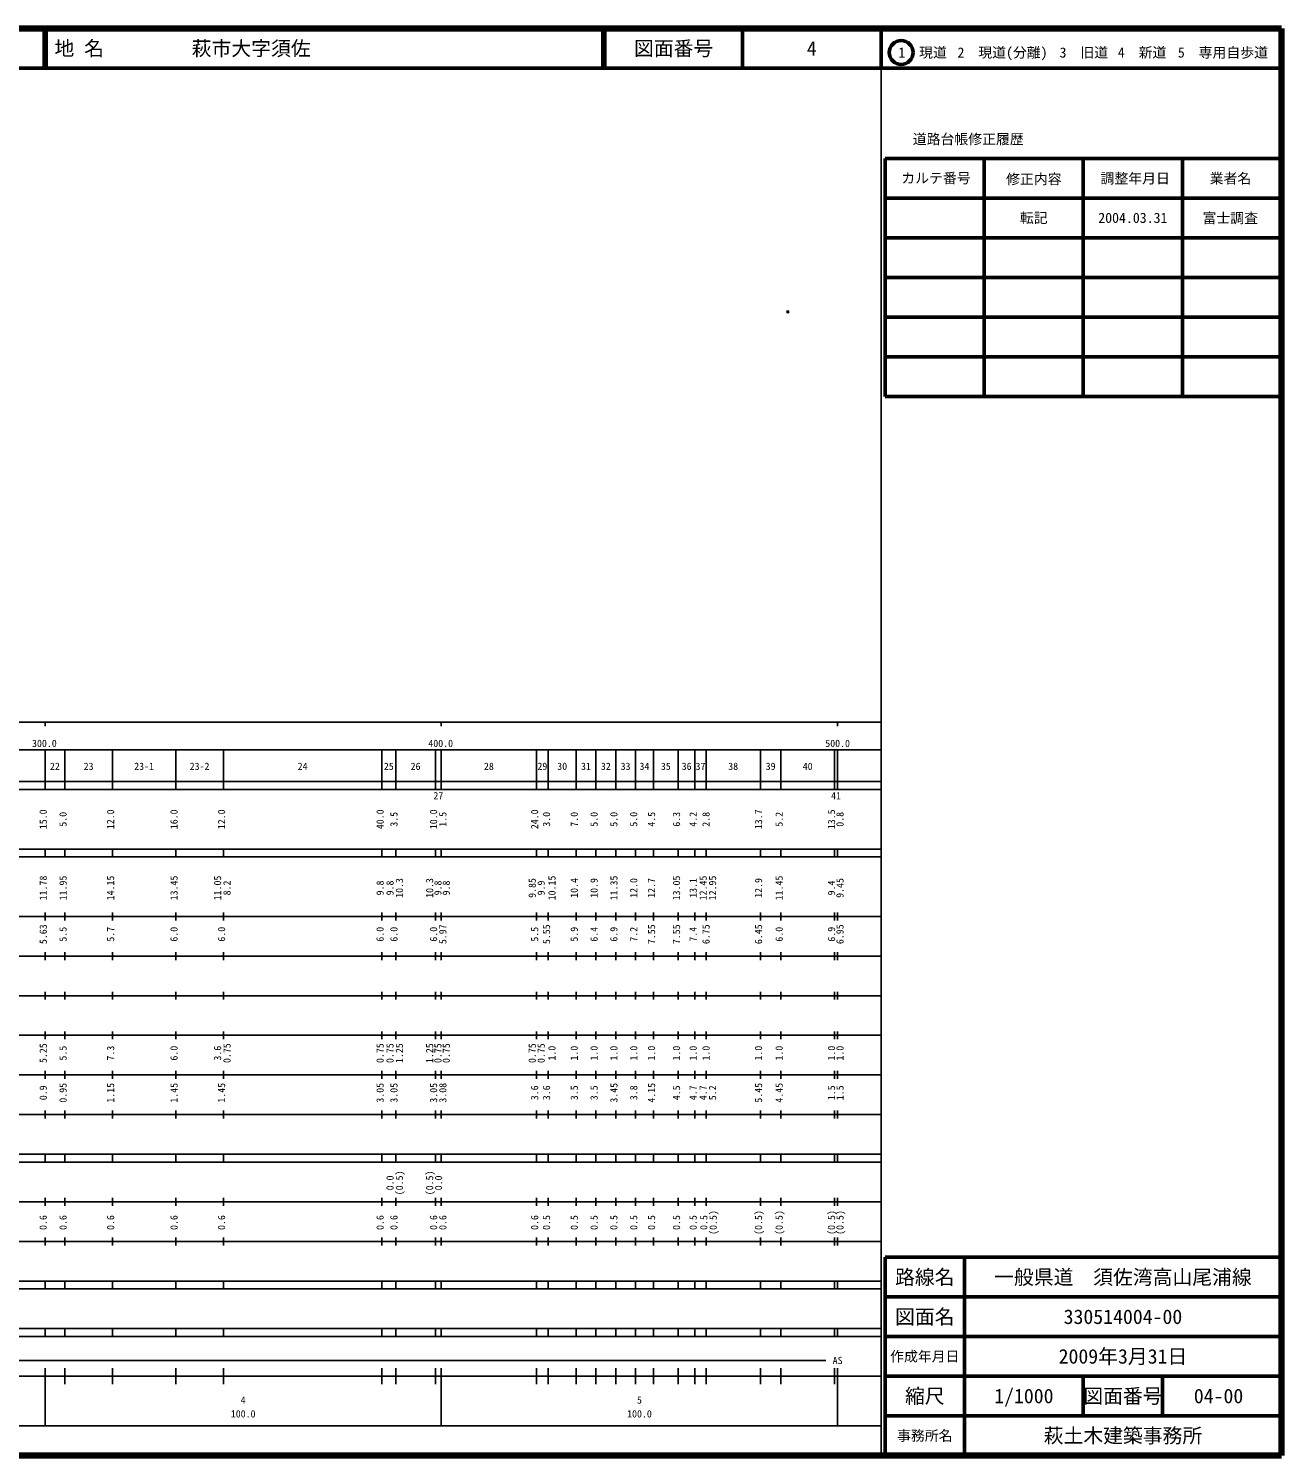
# Model space of a CAD drawing. Units: millimetres on the paper. Extents: x 40 to 680, y 20 to 380.
# Drawn here: x 363.8 to 680, y 20 to 380 of the extents above; entities that cross this region are included whole.
import ezdxf
from ezdxf.enums import TextEntityAlignment as Align

# ---------------------------------------------------------------- set-up
doc = ezdxf.new("R2010")
doc.units = ezdxf.units.MM
doc.header["$PDMODE"] = 32
doc.header["$PDSIZE"] = 0.5
doc.layers.add('M-OTRS', color=6, linetype='Continuous')
doc.layers.add('M-TTL-TXT', color=7, linetype='Continuous')
for name, color, linetype, lineweight in [('M-TTL', 2, 'Continuous', 140), ('M-TTL-BAND', 7, 'Continuous', 25), ('M-TTL-FRAM', 2, 'Continuous', 50), ('M-TTL-LINE', 7, 'Continuous', 50)]:
    doc.layers.add(name, color=color, linetype=linetype, lineweight=lineweight)
doc.styles.add('ＭＳ ゴシック', font='')
doc.styles.get('ＭＳ ゴシック').set_extended_font_data('MS Gothic')

msp = doc.modelspace()

# ---------------------------------------------------------------- linework, layer by layer
at = {"layer": 'M-OTRS'}
msp.add_point((555.429, 308.522), dxfattribs=at)
at = {"layer": 'M-TTL'}
for p, q in [((680, 380), (40, 380)), ((680, 20), (680, 380)), ((40, 20), (680, 20))]:
    msp.add_line(p, q, dxfattribs=at)
at = {"layer": 'M-TTL-BAND'}
for p, q in [((579, 20), (579, 370)), ((40, 205), (579, 205)), ((368, 205), (368, 204)), ((468, 205), (468, 204)), ((568, 205), (568, 204)), ((68, 198), (579, 198)), ((368, 188), (368, 198)), ((373, 188), (373, 198)), ((385, 188), (385, 198)), ((401, 188), (401, 198)), ((413, 188), (413, 198)), ((453, 188), (453, 198)), ((456.5, 188), (456.5, 198)), ((466.5, 188), (466.5, 198)), ((468, 188), (468, 198)), ((492, 188), (492, 198)), ((495, 188), (495, 198)), ((502, 188), (502, 198)), ((507, 188), (507, 198)), ((512, 188), (512, 198)), ((517, 188), (517, 198)), ((521.5, 188), (521.5, 198)), ((527.8, 188), (527.8, 198)), ((532, 188), (532, 198)), ((534.8, 188), (534.8, 198)), ((548.5, 188), (548.5, 198)), ((553.7, 188), (553.7, 198)), ((567.2, 188), (567.2, 198)), ((568, 188), (568, 198)), ((40, 190), (579, 190)), ((40, 188), (579, 188)), ((40, 173), (579, 173)), ((368, 171), (368, 173)), ((373, 171), (373, 173)), ((385, 171), (385, 173)), ((401, 171), (401, 173)), ((413, 171), (413, 173)), ((453, 171), (453, 173)), ((456.5, 171), (456.5, 173)), ((466.5, 171), (466.5, 173)), ((468, 171), (468, 173)), ((492, 171), (492, 173)), ((495, 171), (495, 173)), ((502, 171), (502, 173)), ((507, 171), (507, 173)), ((512, 171), (512, 173)), ((517, 171), (517, 173)), ((521.5, 171), (521.5, 173)), ((527.8, 171), (527.8, 173)), ((532, 171), (532, 173)), ((534.8, 171), (534.8, 173)), ((548.5, 171), (548.5, 173)), ((553.7, 171), (553.7, 173)), ((567.2, 171), (567.2, 173)), ((568, 171), (568, 173)), ((40, 171), (579, 171)), ((40, 156), (579, 156)), ((368, 155), (368, 157)), ((373, 155), (373, 157)), ((385, 155), (385, 157)), ((401, 155), (401, 157)), ((413, 155), (413, 157)), ((453, 155), (453, 157)), ((456.5, 155), (456.5, 157)), ((466.5, 155), (466.5, 157)), ((468, 155), (468, 157)), ((492, 155), (492, 157)), ((495, 155), (495, 157)), ((502, 155), (502, 157)), ((507, 155), (507, 157)), ((512, 155), (512, 157)), ((517, 155), (517, 157)), ((521.5, 155), (521.5, 157)), ((527.8, 155), (527.8, 157)), ((532, 155), (532, 157)), ((534.8, 155), (534.8, 157)), ((548.5, 155), (548.5, 157)), ((553.7, 155), (553.7, 157)), ((567.2, 155), (567.2, 157)), ((568, 155), (568, 157)), ((46, 146), (579, 146)), ((368, 145), (368, 147)), ((373, 145), (373, 147)), ((385, 145), (385, 147)), ((401, 145), (401, 147)), ((413, 145), (413, 147)), ((453, 145), (453, 147)), ((456.5, 145), (456.5, 147)), ((466.5, 145), (466.5, 147)), ((468, 145), (468, 147)), ((492, 145), (492, 147)), ((495, 145), (495, 147)), ((502, 145), (502, 147)), ((507, 145), (507, 147)), ((512, 145), (512, 147)), ((517, 145), (517, 147)), ((521.5, 145), (521.5, 147)), ((527.8, 145), (527.8, 147)), ((532, 145), (532, 147)), ((534.8, 145), (534.8, 147)), ((548.5, 145), (548.5, 147)), ((553.7, 145), (553.7, 147)), ((567.2, 145), (567.2, 147)), ((568, 145), (568, 147)), ((368, 135), (368, 137)), ((373, 135), (373, 137)), ((385, 135), (385, 137)), ((401, 135), (401, 137)), ((413, 135), (413, 137)), ((453, 135), (453, 137)), ((456.5, 135), (456.5, 137)), ((466.5, 135), (466.5, 137)), ((468, 135), (468, 137)), ((492, 135), (492, 137)), ((495, 135), (495, 137)), ((502, 135), (502, 137)), ((507, 135), (507, 137)), ((512, 135), (512, 137)), ((517, 135), (517, 137)), ((521.5, 135), (521.5, 137)), ((527.8, 135), (527.8, 137)), ((532, 135), (532, 137)), ((534.8, 135), (534.8, 137)), ((548.5, 135), (548.5, 137)), ((553.7, 135), (553.7, 137)), ((567.2, 135), (567.2, 137)), ((568, 135), (568, 137)), ((52, 136), (579, 136)), ((46, 126), (579, 126)), ((368, 125), (368, 127)), ((373, 125), (373, 127)), ((385, 125), (385, 127)), ((401, 125), (401, 127)), ((413, 125), (413, 127)), ((453, 125), (453, 127)), ((456.5, 125), (456.5, 127)), ((466.5, 125), (466.5, 127)), ((468, 125), (468, 127)), ((492, 125), (492, 127)), ((495, 125), (495, 127)), ((502, 125), (502, 127)), ((507, 125), (507, 127)), ((512, 125), (512, 127)), ((517, 125), (517, 127)), ((521.5, 125), (521.5, 127)), ((527.8, 125), (527.8, 127)), ((532, 125), (532, 127)), ((534.8, 125), (534.8, 127)), ((548.5, 125), (548.5, 127)), ((553.7, 125), (553.7, 127)), ((567.2, 125), (567.2, 127)), ((568, 125), (568, 127)), ((52, 116), (579, 116)), ((368, 115), (368, 117)), ((373, 115), (373, 117)), ((385, 115), (385, 117)), ((401, 115), (401, 117)), ((413, 115), (413, 117)), ((453, 115), (453, 117)), ((456.5, 115), (456.5, 117)), ((466.5, 115), (466.5, 117)), ((468, 115), (468, 117)), ((492, 115), (492, 117)), ((495, 115), (495, 117)), ((502, 115), (502, 117)), ((507, 115), (507, 117)), ((512, 115), (512, 117)), ((517, 115), (517, 117)), ((521.5, 115), (521.5, 117)), ((527.8, 115), (527.8, 117)), ((532, 115), (532, 117)), ((534.8, 115), (534.8, 117)), ((548.5, 115), (548.5, 117)), ((553.7, 115), (553.7, 117)), ((567.2, 115), (567.2, 117)), ((568, 115), (568, 117)), ((46, 106), (579, 106)), ((368, 105), (368, 107)), ((373, 105), (373, 107)), ((385, 105), (385, 107)), ((401, 105), (401, 107)), ((413, 105), (413, 107)), ((453, 105), (453, 107)), ((456.5, 105), (456.5, 107)), ((466.5, 105), (466.5, 107)), ((468, 105), (468, 107)), ((492, 105), (492, 107)), ((495, 105), (495, 107)), ((502, 105), (502, 107)), ((507, 105), (507, 107)), ((512, 105), (512, 107)), ((517, 105), (517, 107)), ((521.5, 105), (521.5, 107)), ((527.8, 105), (527.8, 107)), ((532, 105), (532, 107)), ((534.8, 105), (534.8, 107)), ((548.5, 105), (548.5, 107)), ((553.7, 105), (553.7, 107)), ((567.2, 105), (567.2, 107)), ((568, 105), (568, 107)), ((40, 96), (579, 96)), ((40, 94), (579, 94)), ((368, 94), (368, 96)), ((373, 94), (373, 96)), ((385, 94), (385, 96)), ((401, 94), (401, 96)), ((413, 94), (413, 96)), ((453, 94), (453, 96)), ((456.5, 94), (456.5, 96)), ((466.5, 94), (466.5, 96)), ((468, 94), (468, 96)), ((492, 94), (492, 96)), ((495, 94), (495, 96)), ((502, 94), (502, 96)), ((507, 94), (507, 96)), ((512, 94), (512, 96)), ((517, 94), (517, 96)), ((521.5, 94), (521.5, 96)), ((527.8, 94), (527.8, 96)), ((532, 94), (532, 96)), ((534.8, 94), (534.8, 96)), ((548.5, 94), (548.5, 96)), ((553.7, 94), (553.7, 96)), ((567.2, 94), (567.2, 96)), ((568, 94), (568, 96)), ((49, 84), (579, 84)), ((368, 83), (368, 85)), ((373, 83), (373, 85)), ((385, 83), (385, 85)), ((401, 83), (401, 85)), ((413, 83), (413, 85)), ((453, 83), (453, 85)), ((456.5, 83), (456.5, 85)), ((466.5, 83), (466.5, 85)), ((468, 83), (468, 85)), ((492, 83), (492, 85)), ((495, 83), (495, 85)), ((502, 83), (502, 85)), ((507, 83), (507, 85)), ((512, 83), (512, 85)), ((517, 83), (517, 85)), ((521.5, 83), (521.5, 85)), ((527.8, 83), (527.8, 85)), ((532, 83), (532, 85)), ((534.8, 83), (534.8, 85)), ((548.5, 83), (548.5, 85)), ((553.7, 83), (553.7, 85)), ((567.2, 83), (567.2, 85)), ((568, 83), (568, 85)), ((40, 74), (579, 74)), ((368, 73), (368, 75)), ((373, 73), (373, 75)), ((385, 73), (385, 75)), ((401, 73), (401, 75)), ((413, 73), (413, 75)), ((453, 73), (453, 75)), ((456.5, 73), (456.5, 75)), ((466.5, 73), (466.5, 75)), ((468, 73), (468, 75)), ((492, 73), (492, 75)), ((495, 73), (495, 75)), ((502, 73), (502, 75)), ((507, 73), (507, 75)), ((512, 73), (512, 75)), ((517, 73), (517, 75)), ((521.5, 73), (521.5, 75)), ((527.8, 73), (527.8, 75)), ((532, 73), (532, 75)), ((534.8, 73), (534.8, 75)), ((548.5, 73), (548.5, 75)), ((553.7, 73), (553.7, 75)), ((567.2, 73), (567.2, 75)), ((568, 73), (568, 75)), ((40, 64), (579, 64)), ((40, 62), (579, 62)), ((368, 62), (368, 64)), ((373, 62), (373, 64)), ((385, 62), (385, 64)), ((401, 62), (401, 64)), ((413, 62), (413, 64)), ((453, 62), (453, 64)), ((456.5, 62), (456.5, 64)), ((466.5, 62), (466.5, 64)), ((468, 62), (468, 64)), ((492, 62), (492, 64)), ((495, 62), (495, 64)), ((502, 62), (502, 64)), ((507, 62), (507, 64)), ((512, 62), (512, 64)), ((517, 62), (517, 64)), ((521.5, 62), (521.5, 64)), ((527.8, 62), (527.8, 64)), ((532, 62), (532, 64)), ((534.8, 62), (534.8, 64)), ((548.5, 62), (548.5, 64)), ((553.7, 62), (553.7, 64)), ((567.2, 62), (567.2, 64)), ((568, 62), (568, 64)), ((40, 52), (579, 52)), ((368, 50), (368, 52)), ((373, 50), (373, 52)), ((385, 50), (385, 52)), ((401, 50), (401, 52)), ((413, 50), (413, 52)), ((453, 50), (453, 52)), ((456.5, 50), (456.5, 52)), ((466.5, 50), (466.5, 52)), ((468, 50), (468, 52)), ((492, 50), (492, 52)), ((495, 50), (495, 52)), ((502, 50), (502, 52)), ((507, 50), (507, 52)), ((512, 50), (512, 52)), ((517, 50), (517, 52)), ((521.5, 50), (521.5, 52)), ((527.8, 50), (527.8, 52)), ((532, 50), (532, 52)), ((534.8, 50), (534.8, 52)), ((548.5, 50), (548.5, 52)), ((553.7, 50), (553.7, 52)), ((567.2, 50), (567.2, 52)), ((568, 50), (568, 52)), ((40, 50), (579, 50)), ((71, 44), (565, 44)), ((40, 40), (579, 40)), ((368, 27.5), (368, 42)), ((373, 38), (373, 42)), ((385, 38), (385, 42)), ((401, 38), (401, 42)), ((413, 38), (413, 42)), ((453, 38), (453, 42)), ((456.5, 38), (456.5, 42)), ((466.5, 38), (466.5, 42)), ((468, 27.5), (468, 42)), ((492, 38), (492, 42)), ((495, 38), (495, 42)), ((502, 38), (502, 42)), ((507, 38), (507, 42)), ((512, 38), (512, 42)), ((517, 38), (517, 42)), ((521.5, 38), (521.5, 42)), ((527.8, 38), (527.8, 42)), ((532, 38), (532, 42)), ((534.8, 38), (534.8, 42)), ((548.5, 38), (548.5, 42)), ((553.7, 38), (553.7, 42)), ((567.2, 38), (567.2, 42)), ((568, 27.5), (568, 42)), ((68, 27.5), (579, 27.5))]:
    msp.add_line(p, q, dxfattribs=at)
at = {"layer": 'M-TTL-FRAM'}
for p, q in [((580, 347.197), (580, 287.197)), ((580, 347.197), (680, 347.197)), ((580, 287.197), (680, 287.197)), ((680, 70), (580, 70)), ((580, 70), (580, 20))]:
    msp.add_line(p, q, dxfattribs=at)
at = {"layer": 'M-TTL-LINE'}
for p, q in [((367.75, 380), (367.75, 370)), ((368.25, 380), (368.25, 370)), ((508.747, 380), (508.747, 370)), ((509.247, 380), (509.247, 370)), ((543.997, 380), (543.997, 370)), ((579, 380), (579, 370)), ((40, 370), (680, 370)), ((605, 347.197), (605, 287.197)), ((630, 347.197), (630, 287.197)), ((655, 347.197), (655, 287.197)), ((580, 337.197), (680, 337.197)), ((580, 327.197), (680, 327.197)), ((580, 317.197), (680, 317.197)), ((580, 307.197), (680, 307.197)), ((580, 297.197), (680, 297.197)), ((600, 70), (600, 20)), ((680, 60), (580, 60)), ((680, 50), (580, 50)), ((680, 40), (580, 40)), ((630, 40), (630, 30)), ((650, 40), (650, 30)), ((680, 30), (580, 30))]:
    msp.add_line(p, q, dxfattribs=at)
msp.add_circle((584.031, 373.958), 3, dxfattribs=at)

# ---------------------------------------------------------------- texts
at = {"layer": 'M-TTL-BAND', "style": 'ＭＳ ゴシック'}
for s, p in [('300.0', (367.844, 198.195)), ('400.0', (467.844, 198.195)), ('500.0', (568, 198.195)), ('22', (370.5, 192.405)), ('23', (379, 192.405)), ('23-1', (393, 192.405)), ('23-2', (407, 192.405)), ('24', (433, 192.405)), ('25', (454.75, 192.405)), ('26', (461.5, 192.405)), ('28', (480, 192.405)), ('29', (493.5, 192.405)), ('30', (498.5, 192.405)), ('31', (504.5, 192.405)), ('32', (509.5, 192.405)), ('33', (514.5, 192.405)), ('34', (519.25, 192.405)), ('35', (524.65, 192.405)), ('36', (529.9, 192.405)), ('37', (533.4, 192.405)), ('38', (541.65, 192.405)), ('39', (551.1, 192.405)), ('40', (560.45, 192.405)), ('27', (467.25, 184.995)), ('41', (567.6, 184.995)), ('AS', (568, 42.5)), ('4', (418, 32.523)), ('5', (518, 32.523)), ('100.0', (418, 29.033)), ('100.0', (518, 29.033))]:
    msp.add_text(s, height=1.833, dxfattribs=at).set_placement(p, align=Align.BOTTOM_CENTER)
for s, p in [('15.0', (369, 180.5)), ('5.0', (374, 180.5)), ('12.0', (386, 180.5)), ('16.0', (402, 180.5)), ('12.0', (414, 180.5)), ('40.0', (454, 180.5)), ('3.5', (457.5, 180.5)), ('10.0', (467.5, 180.5)), ('1.5', (469.837, 180.5)), ('24.0', (493, 180.5)), ('3.0', (496, 180.5)), ('7.0', (503, 180.5)), ('5.0', (508, 180.5)), ('5.0', (513, 180.5)), ('5.0', (518, 180.5)), ('4.5', (522.5, 180.5)), ('6.3', (528.8, 180.5)), ('4.2', (533, 180.5)), ('2.8', (536.246, 180.5)), ('13.7', (549.5, 180.5)), ('5.2', (554.7, 180.5)), ('13.5', (567.914, 180.5)), ('0.8', (570.051, 180.5)), ('11.78', (369, 163.174)), ('11.95', (374, 163.174)), ('14.15', (386, 163.174)), ('13.45', (402, 163.174)), ('11.05', (413, 163.174)), ('10.15', (497.37, 163.174)), ('11.35', (513, 163.174)), ('13.05', (528.8, 163.174)), ('12.45', (535.525, 163.174)), ('12.95', (537.895, 163.174)), ('11.45', (554.7, 163.174)), ('8.2', (415.37, 163.174)), ('9.8', (454, 163.174)), ('9.8', (456.5, 163.174)), ('10.3', (458.87, 163.174)), ('10.3', (466.5, 163.174)), ('9.8', (468.591, 163.174)), ('9.8', (470.696, 163.174)), ('9.85', (492.39, 163.174)), ('9.9', (494.651, 163.174)), ('10.4', (503, 163.174)), ('10.9', (508, 163.174)), ('12.0', (518, 163.174)), ('12.7', (522.5, 163.174)), ('13.1', (533, 163.174)), ('12.9', (549.5, 163.174)), ('9.4', (567.914, 163.174)), ('9.45', (570.051, 163.174)), ('5.63', (369, 151.5)), ('5.5', (374, 151.5)), ('5.7', (386, 151.5)), ('6.0', (402, 151.5)), ('6.0', (414, 151.5)), ('6.0', (454, 151.5)), ('6.0', (457.5, 151.5)), ('6.0', (467.5, 151.5)), ('5.97', (469.837, 151.5)), ('5.5', (493, 151.5)), ('5.55', (496, 151.5)), ('5.9', (503, 151.5)), ('6.4', (508, 151.5)), ('6.9', (513, 151.5)), ('7.2', (518, 151.5)), ('7.55', (522.5, 151.5)), ('7.55', (528.8, 151.5)), ('7.4', (533, 151.5)), ('6.75', (536.246, 151.5)), ('6.45', (549.5, 151.5)), ('6.0', (554.7, 151.5)), ('6.9', (567.914, 151.5)), ('6.95', (570.051, 151.5)), ('5.25', (369, 121.5)), ('5.5', (374, 121.5)), ('7.3', (386, 121.5)), ('6.0', (402, 121.5)), ('3.6', (413, 121.5)), ('0.75', (415.37, 121.5)), ('0.75', (454, 121.5)), ('0.75', (456.5, 121.5)), ('1.25', (458.87, 121.5)), ('1.25', (466.5, 121.5)), ('0.75', (468.591, 121.5)), ('0.75', (470.694, 121.5)), ('0.75', (492.39, 121.5)), ('0.75', (494.651, 121.5)), ('1.0', (497.37, 121.5)), ('1.0', (503, 121.5)), ('1.0', (508, 121.5)), ('1.0', (513, 121.5)), ('1.0', (518, 121.5)), ('1.0', (522.5, 121.5)), ('1.0', (528.8, 121.5)), ('1.0', (533, 121.5)), ('1.0', (536.246, 121.5)), ('1.0', (549.5, 121.5)), ('1.0', (554.7, 121.5)), ('1.0', (567.914, 121.5)), ('1.0', (570.051, 121.5)), ('0.9', (369, 111.5)), ('0.95', (374, 111.5)), ('1.15', (386, 111.5)), ('1.45', (402, 111.5)), ('1.45', (414, 111.5)), ('3.05', (454, 111.5)), ('3.05', (457.5, 111.5)), ('3.05', (467.5, 111.5)), ('3.08', (469.837, 111.5)), ('3.6', (493, 111.5)), ('3.6', (496, 111.5)), ('3.5', (503, 111.5)), ('3.5', (508, 111.5)), ('3.45', (513, 111.5)), ('3.8', (518, 111.5)), ('4.15', (522.5, 111.5)), ('4.5', (528.8, 111.5)), ('4.7', (533, 111.5)), ('4.7', (535.525, 111.5)), ('5.2', (537.895, 111.5)), ('5.45', (549.5, 111.5)), ('4.45', (554.7, 111.5)), ('1.5', (567.914, 111.5)), ('1.5', (570.051, 111.5)), ('0.0', (456.502, 88.764)), ('(0.5)', (458.87, 88.764)), ('(0.5)', (466.5, 88.764)), ('0.0', (468.752, 88.764)), ('0.6', (369, 78.764)), ('0.6', (374, 78.764)), ('0.6', (386, 78.764)), ('0.6', (402, 78.764)), ('0.6', (414, 78.764)), ('0.6', (454, 78.764)), ('0.6', (457.5, 78.764)), ('0.6', (467.5, 78.764)), ('0.6', (469.837, 78.764)), ('0.6', (493, 78.764)), ('0.5', (496, 78.764)), ('0.5', (503, 78.764)), ('0.5', (508, 78.764)), ('0.5', (513, 78.764)), ('0.5', (518, 78.764)), ('0.5', (522.5, 78.764)), ('0.5', (528.8, 78.764)), ('0.5', (533, 78.764)), ('0.5', (535.686, 78.764)), ('(0.5)', (538.056, 78.764)), ('(0.5)', (549.5, 78.764)), ('(0.5)', (554.7, 78.764)), ('(0.5)', (567.914, 78.764)), ('(0.5)', (570.051, 78.764))]:
    msp.add_text(s, height=1.833, rotation=90, dxfattribs=at).set_placement(p, align=Align.BOTTOM_CENTER)
at = {"layer": 'M-TTL-TXT', "style": 'ＭＳ ゴシック'}
for s, p in [('地 名', (370.38, 375)), ('萩市大字須佐', (405.024, 375))]:
    msp.add_text(s, height=3.666, dxfattribs=at).set_placement(p, align=Align.MIDDLE_LEFT)
for s, height, p in [('図面番号', 3.666, (526.622, 375)), ('4', 3.666, (561.497, 375)), ('1\u3000現道', 2.566, (589.448, 373.958)), ('2\u3000現道(分離)', 2.566, (609.619, 373.958)), ('3\u3000旧道', 2.566, (630.121, 373.958)), ('4\u3000新道', 2.566, (644.824, 373.958)), ('5\u3000専用自歩道', 2.566, (665.228, 373.958)), ('道路台帳修正履歴', 2.566, (600.968, 352.113)), ('カルテ番号', 2.566, (592.839, 342.277)), ('修正内容', 2.566, (617.509, 342.023)), ('調整年月日', 2.566, (643.089, 342.197)), ('業者名', 2.566, (667.134, 342.197)), ('転記', 2.566, (617.5, 332.245)), ('2004.03.31', 2.566, (642.5, 332.245)), ('富士調査', 2.566, (667.077, 332.189)), ('路線名', 3.666, (590, 65)), ('路線名', 3.666, (590, 65)), ('一般県道\u3000須佐湾高山尾浦線', 3.666, (640, 65)), ('図面名', 3.666, (590, 55)), ('図面名', 3.666, (590, 55)), ('330514004-00', 3.666, (640, 55)), ('2009年3月31日', 3.666, (640, 45)), ('作成年月日', 2.566, (590, 45)), ('作成年月日', 2.566, (590, 45)), ('縮尺', 3.666, (590, 35)), ('縮尺', 3.666, (590, 35)), ('1/1000', 3.666, (615, 35)), ('図面番号', 3.666, (640, 35)), ('図面番号', 3.666, (640, 35)), ('04-00', 3.666, (664.125, 35)), ('事務所名', 2.566, (590, 25)), ('事務所名', 2.566, (590, 25)), ('萩土木建築事務所', 3.666, (640, 25))]:
    msp.add_text(s, height=height, dxfattribs=at).set_placement(p, align=Align.MIDDLE_CENTER)

doc.saveas('drawing.dxf')
